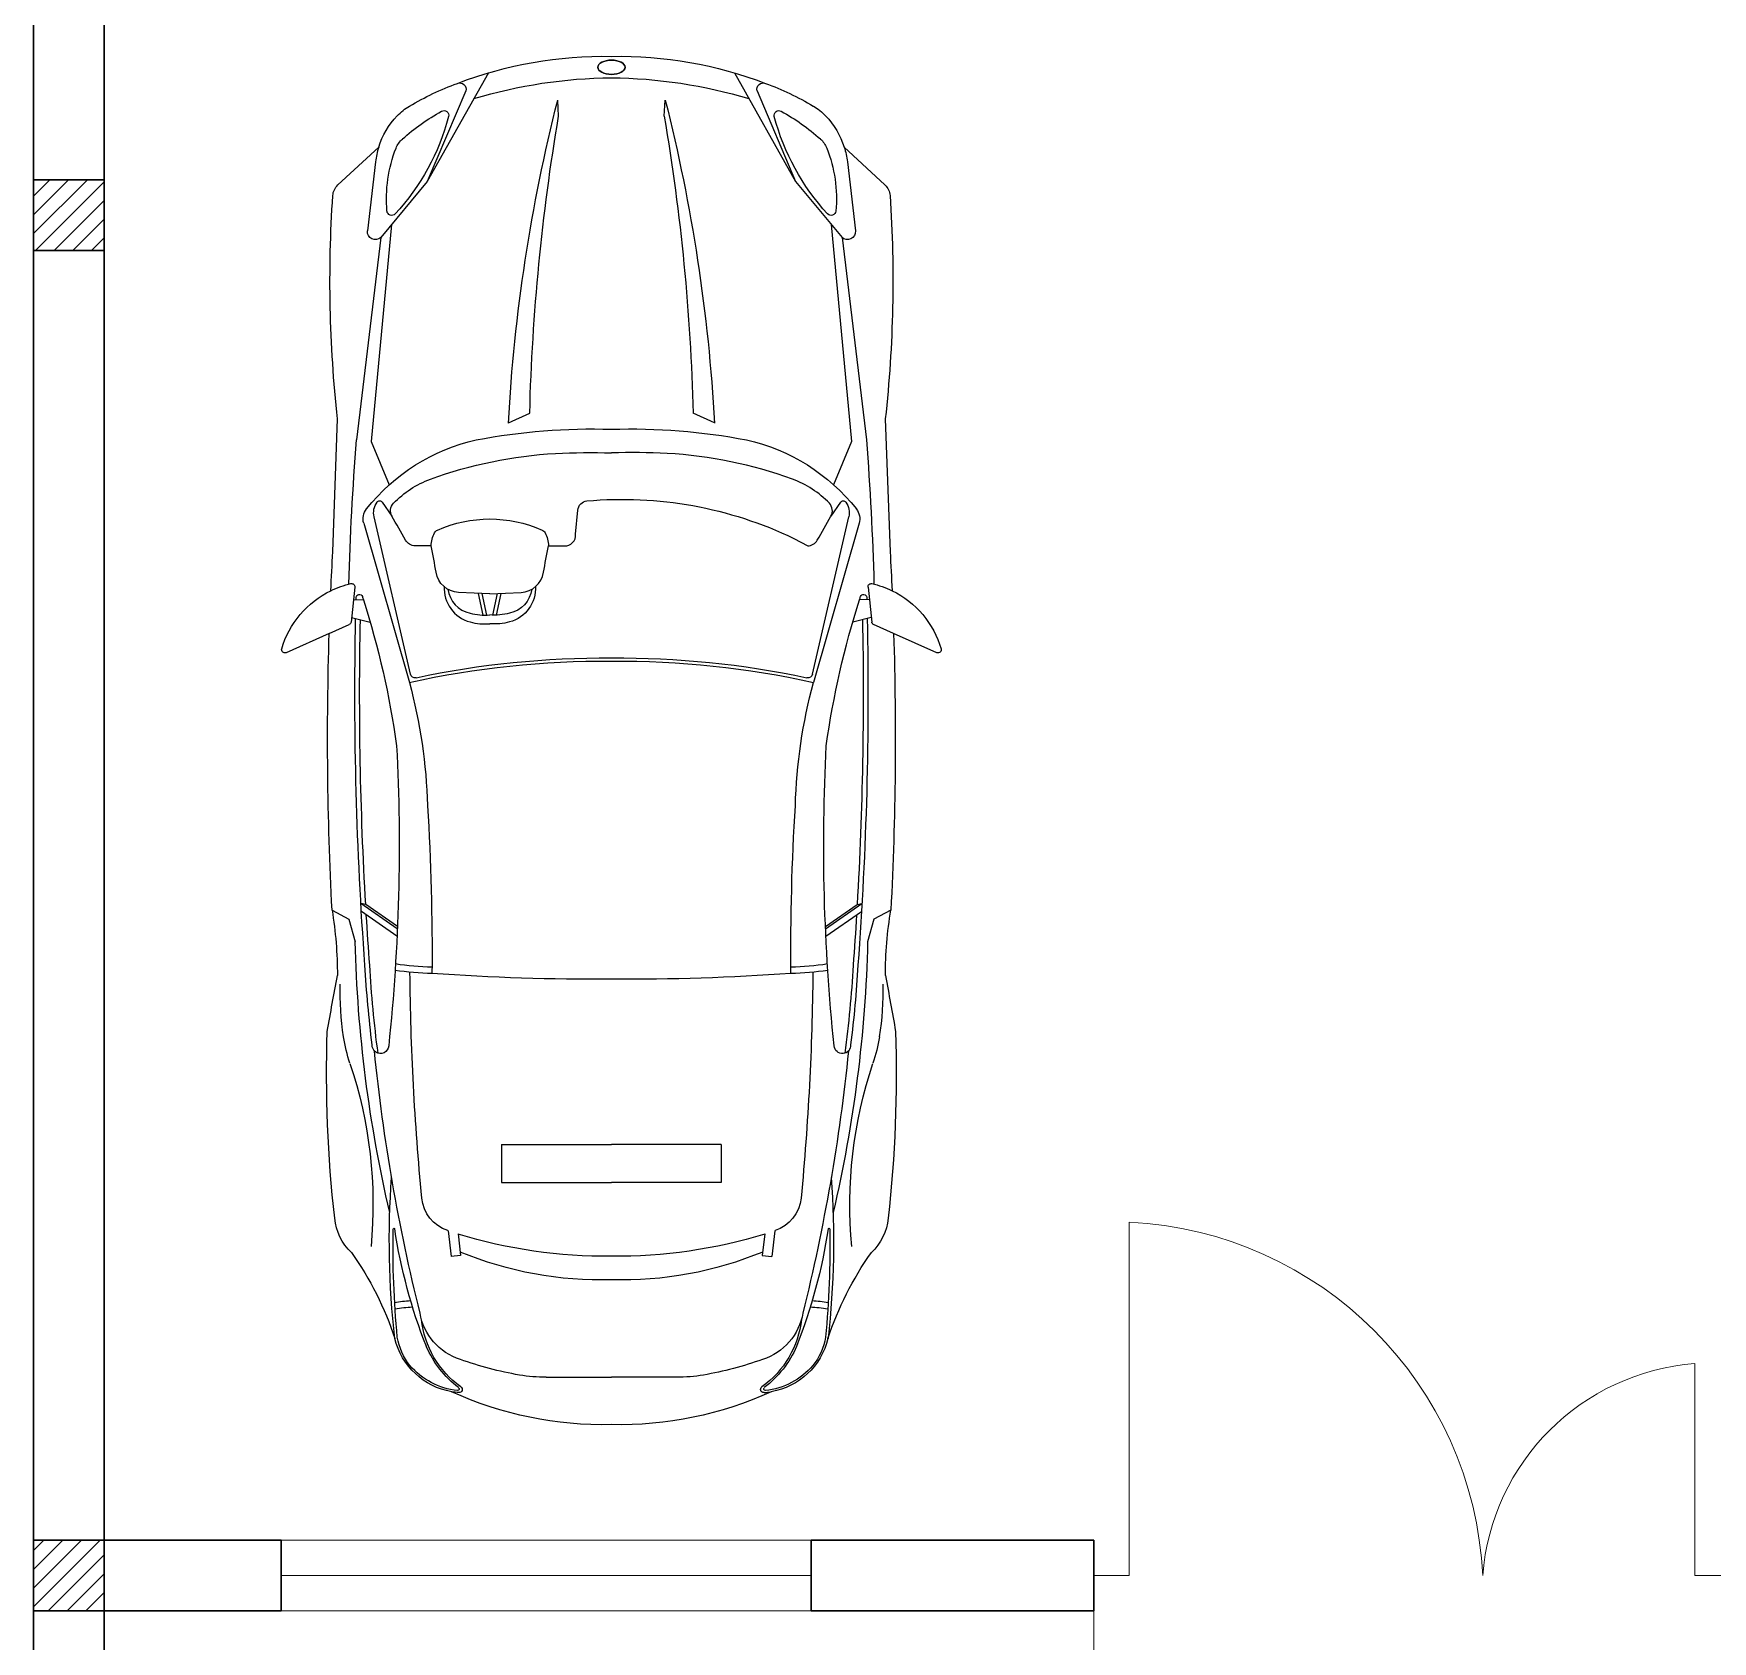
# Model space of a CAD drawing. Header units: inches. Extents: x 20.1 to 40.1, y 20 to 50.
# Drawn here: x 20.107 to 24.857, y 31.942 to 36.492 of the extents above; entities that cross this region are included whole.
import ezdxf

# ---------------------------------------------------------------- set-up
doc = ezdxf.new("R2010")
doc.units = ezdxf.units.IN
doc.header["$LTSCALE"] = 0.85
doc.header["$MEASUREMENT"] = 0
doc.layers.add('ceco.net 217 Nissan Z350 - top', color=7, linetype='Continuous')

# ---------------------------------------------------------------- blocks, each defined once
blk = doc.blocks.new('Ali Bahari')
at = {"layer": 'ceco.net 217 Nissan Z350 - top'}
for p, q in [((-1878.1, 1024.4), (-1817.7, 888.6)), ((-1817.7, 888.6), (-1789.7, 825.5)), ((-1142, 862.4), (-1560.3, 877.3)), ((-1560.3, 877.3), (-1560.3, 877.3)), ((-286.1, 732.8), (-404.9, 861.3)), ((-1767.1, 818.1), (-1781.6, 759.7)), ((-1671.4, 807.9), (-1781.5, 819.6)), ((-1710.9, 812.1), (-1711.3, 781.1)), ((-570.3, 726), (-1207.9, 802.7)), ((-2771, 675.2), (-2693.4, 787.4)), ((-2747.3, 674.2), (-2668, 788.9)), ((-2740.6, 673.9), (-2671.6, 773.6)), ((-2671.6, 773.6), (-2668, 788.9)), ((-1470.4, 780), (-1972.4, 636.2)), ((-1945.6, 633), (-1450.3, 747.5)), ((-1212.7, 756.2), (-1349.2, 699.5)), ((-529.6, 692.3), (-1212.7, 756.2)), ((-332.2, 742.8), (-549.9, 768.2)), ((-1404.3, 721.6), (-1448, 691.2)), ((-393.8, 579.8), (-570.3, 726)), ((-108.5, 458.4), (-393.8, 579.8)), ((-51.9, 387), (-393.8, 579.8)), ((-3698.7, 514.4), (-3779.6, 504.8)), ((-3776.1, 474.9), (-3779.6, 504.8)), ((-3708.8, 482.9), (-3776.1, 474.9)), ((-3426.7, 345.9), (-3547, 345.9)), ((-3547, 345.9), (-3547, 0)), ((-3426.7, 345.9), (-3426.7, 0)), ((-1154.7, 324.3), (-1123.7, 257.2)), ((-4160.2, 205), (-4160.2, 0)), ((-188.8, 166.5), (-137.5, 169.2)), ((-4160.2, -205), (-4160.2, 0)), ((-3547, -345.9), (-3547, 0)), ((-3426.7, -345.9), (-3426.7, 0)), ((-188.8, -166.5), (-137.5, -169.2)), ((-1154.7, -324.3), (-1123.7, -257.2)), ((-3426.7, -345.9), (-3547, -345.9)), ((-1759.8, -362.3), (-1691.4, -347.1)), ((-1759.8, -373.7), (-1692, -358.6)), ((-1759.8, -392.2), (-1692, -407.2)), ((-1759.8, -403.6), (-1691.4, -418.8)), ((-51.9, -387), (-393.8, -579.8)), ((-3776.1, -474.9), (-3779.6, -504.8)), ((-3708.8, -482.9), (-3776.1, -474.9)), ((-108.5, -458.4), (-393.8, -579.8)), ((-3698.7, -514.4), (-3779.6, -504.8)), ((-393.8, -579.8), (-570.3, -726)), ((-1945.6, -633), (-1450.3, -747.5)), ((-2771, -675.2), (-2693.4, -787.4)), ((-2747.3, -674.2), (-2668, -788.9)), ((-2740.6, -673.9), (-2671.6, -773.6)), ((-1470.4, -780), (-1972.4, -636.2)), ((-1404.3, -721.6), (-1448, -691.2)), ((-1212.7, -756.2), (-1349.2, -699.5)), ((-529.6, -692.3), (-1212.7, -756.2)), ((-570.3, -726), (-1207.9, -802.7)), ((-404.9, -861.3), (-286.1, -732.8)), ((-2671.6, -773.6), (-2668, -788.9)), ((-1767.1, -818.1), (-1781.6, -759.7)), ((-1710.9, -812.1), (-1711.3, -781.1)), ((-332.2, -742.8), (-549.9, -768.2)), ((-1817.7, -888.6), (-1789.7, -825.5)), ((-1671.4, -807.9), (-1781.5, -819.6)), ((-1817.7, -888.6), (-1878.1, -1024.4)), ((-1560.3, -877.3), (-1142, -862.4)), ((-1560.3, -877.3), (-1560.3, -877.3))]:
    blk.add_line(p, q, dxfattribs=at)
for points in [[(-2688.8, 879.8), (-2716.9, 826.6), (-2788.3, 806.7)], [(-2688.8, -879.8), (-2716.9, -826.6), (-2788.3, -806.7)]]:
    blk.add_lwpolyline(points, dxfattribs=at)
for points in [[(-1518.2, 574.1), (-1541.5, 617.9, -0.270521), (-1523.8, 648.2, 0.000614), (-1448, 691.2, -0.331797), (-1407.5, 686.1, -0.11427), (-1331.7, 569.9, -0.074246), (-1250.7, 175.7, -0.021686), (-1248.8, 0)], [(-1541.5, -148, -0.460181), (-1504.9, -113), (-1429.5, -106.1, 0.361883), (-1400.3, -77, 0.136022), (-1518.2, 574.1, 0.015575)], [(-4208.5, 480.4, -0.025591), (-4205.7, 503.1, -0.019947)], [(-1693.2, -382.9), (-1688.2, -481.5, 0.352581), (-1625, -552.2, -0.008047), (-1541.5, -567.4), (-1541.5, -617.9, 0.270521), (-1523.8, -648.2, -0.000614), (-1448, -691.2, 0.331797), (-1407.5, -686.1, 0.11427), (-1331.7, -569.9, 0.074246), (-1250.7, -175.7, 0.021686), (-1248.8, 0, 0.021686)], [(-1693.2, -382.9), (-1688.2, -284.4, -0.352581), (-1625, -213.6, 0.008047), (-1541.5, -198.5), (-1541.5, -148)], [(-1668.1, -239.5, 0.358011), (-1781.3, -320.5, 0.087142), (-1786.8, -382.9)], [(-1678.4, -251, 0.316561), (-1753.7, -320.5, 0.087142), (-1759.2, -382.9)], [(-1668.1, -526.4, -0.358011), (-1781.3, -445.3, -0.087142), (-1786.8, -382.9)], [(-1678.4, -514.9, -0.316561), (-1753.7, -445.3, -0.087142), (-1759.2, -382.9)], [(-286.1, -732.8, -0.046528), (-332.2, -742.8)]]:
    blk.add_lwpolyline(points, format="xyb", dxfattribs=at)
for centre, radius, start, end in [((-1868.9, 1028.5), 10, 73.7888, 203.9719), ((-1948.6, 754.5), 295.4, 25.8883, 73.7888), ((-3642.9, 701.3), 170.9, 95.5045, 136.7034), ((-3204.1, -3185.1), 4081.9, 88.1276, 96.4023), ((-2941.8, -116.1), 970.6, 88.8247, 98.6342), ((-12002.3, -49050.6), 50737.6, 79.65951, 79.86115), ((-2892.8, 2109.4), 1246.5, 269.9006, 279.422), ((-2147, -9613.6), 10507.3, 88.20371, 92.95537), ((-1948.6, 754.5), 295.4, 12.8415, 25.8883), ((-2147, -9613.6), 10507.3, 86.79899, 87.46797), ((-706, -3113.9), 4000.1, 86.1631, 96.2571), ((-441.7, 827.2), 50.1, 42.7708, 86.1631), ((-4361.9, 1660.7), 1031, 288.2987, 305.2245), ((-3617.2, 2155.1), 1404.4, 264.6296, 288.507), ((-2684.5, -3411), 4219, 91.4105, 103.1096), ((-3012.2, 347.8), 501.4, 98.6342, 108.507), ((-2005.7, -10799.3), 11607.1, 88.83789, 94.23249), ((-1780.5, 829.6), 10, 203.9719, 263.9485), ((-2005.7, -10799.3), 11607.1, 88.51071, 88.54519), ((-1704.3, 793.8), 10, 287.8949, 88.5107), ((-1670.4, 817.9), 10, 263.9485, 12.8415), ((-1909.3, -8144.7), 8974.8, 85.51787, 88.42208), ((-2535.4, -5116.7), 5893.5, 95.81048, 103.96572), ((-3114.7, 727.3), 26, 85.7193, 265.7193), ((-2659.1, -2850.9), 3617.7, 93.22, 97.6307), ((-2659.1, -2835.9), 3617.7, 93.22, 97.2024), ((-2005.7, -10814.3), 11607.1, 93.45045, 94.23249), ((-2005.7, -10814.3), 11607.1, 88.85621, 93.289), ((-2556.2, 3432.3), 2782.6, 277.9568, 287.6779), ((-2556.2, 3432.3), 2782.6, 287.6779, 287.8949), ((-1456.6, 731.8), 50.1, 51.6567, 105.9899), ((-1437.6, 692.5), 56.4, 53.5714, 103.0159), ((-1806, 290.1), 613.4, 12.7542, 51.6567), ((-552.1, 743.2), 25.1, 84.9936, 223.3253), ((-362.6, 490.5), 254.1, 72.4749, 83.1305), ((-3728.5, -2050), 2749.4, 85.8733, 96.4677), ((-3745.2, -2435.1), 3122.8, 89.0473, 95.306), ((-3693.3, 684.8), 2.51, 278.6408, 89.0473), ((-2483.5, 6774.6), 6106.2, 264.04843, 272.93274), ((-1410, 729.8), 10, 304.8609, 53.5714), ((-486.1, 691.7), 15, 95.0491, 227.4693), ((-448.9, 270.6), 437.8, 68.5793, 95.0491), ((-362.6, 490.5), 254.1, 46.3458, 72.4749), ((-3985.5, 464.6), 223.5, 103.6248, 170.0959), ((-3999.3, 477.9), 199.5, 100.0266, 128.3775), ((-3435.5, -1012), 1713.7, 98.6408, 111.4752), ((-4355.8, 605.5), 417.9, 2.8504, 10.4514), ((-4355.8, 605.5), 438, 3.4973, 10.1307), ((-2807.4, -7642.5), 8277.2, 90.53421, 95.46454), ((-2096.3, 555.7), 792.2, 170.8832, 179.3274), ((-2096.3, 555.7), 772.2, 170.7398, 179.3198), ((-2408.1, 2249.3), 1670.9, 271.6556, 285.116), ((-4738.3, 24), 2833.7, 359.514, 12.4808), ((-2.6, 1218.8), 730.3, 227.4693, 255.1476), ((-316.5, 608.1), 75.2, 41.6511, 68.5793), ((-773.9, 201.3), 687.4, 29.0182, 41.6511), ((-311.8, 543.8), 180.5, 30.6317, 46.3458), ((-934.9, 174.7), 904.7, 20.0597, 30.6317), ((-3976, 461.4), 227, 130.4122, 174.0949), ((-3931.8, 281.3), 328.8, 113.492, 142.5447), ((-3945.4, 299), 300.9, 96.177, 144.4743), ((-3927.3, 420.1), 185.1, 99.4777, 162.5154), ((-3584.2, 477.3), 120.3, 95.4645, 161.5243), ((-1942.2, 618.3), 15, 103.0159, 192.0411), ((-4728.3, 24), 2833.7, 359.514, 12.0411), ((4162.7, 59.7), 7069.2, 175.90055, 180.4836), ((-2827.8, 8231.3), 7666.5, 269.54632, 273.49926), ((-185.9, 527.4), 15, 255.1476, 29.0182), ((-3156.9, 25.2), 1152.6, 155.5067, 181.2534), ((-4198.5, 479.7), 10, 175.9597, 324.4743), ((-4196.8, 484.3), 5.01, 174.0949, 322.5447), ((-2697.4, 34.3), 1156.1, 157.5288, 181.6981), ((-2218.7, 21.1), 1560.1, 162.7789, 180.7732), ((-2218.7, 21.1), 1560.1, 161.5243, 161.5635), ((-103.8, 477.9), 20.1, 256.4917, 21.0086), ((-1283.3, 24.9), 1283.6, 358.8887, 21.0086), ((-3079.9, 105.5), 1088.8, 160.124, 170.2501), ((-3165, 57.1), 1991.6, 358.358, 10.66), ((-1631.2, -15.5), 1563.9, 0.568, 16.6553), ((-1442.9, -4981.1), 5313.2, 75.7776, 86.8914), ((-3658.8, 205), 501.4, 170.2501, 180), ((-1295.2, -6369.4), 6628.8, 80.3926, 88.51793), ((-3156.9, -25.2), 1152.6, 178.7466, 204.4933), ((-2697.4, -34.3), 1156.1, 178.3019, 202.4712), ((-2218.7, -21.1), 1560.1, 179.2268, 197.2211), ((-4738.3, -24), 2833.7, 347.5192, 0.486), ((-4728.3, -24), 2833.7, 347.9589, 0.486), ((-3165, -57.1), 1991.6, 349.34, 1.642), ((-1631.2, 15.5), 1563.9, 343.3447, 359.432), ((4162.7, -59.7), 7069.2, 179.5164, 184.09945), ((-1283.3, -24.9), 1283.6, 338.9914, 1.1113), ((-3658.8, -205), 501.4, 180, 189.7499), ((-1541.5, -284.2), 85.7, 61.4661, 90), ((-1510.1, -226.5), 20.1, 23.838, 61.4661), ((-1442.9, 4981.1), 5313.2, 273.1086, 284.2224), ((-1295.2, 6369.4), 6628.8, 271.48207, 279.6074), ((-1864.1, -382.9), 407.1, 336.162, 23.838), ((-3079.9, -105.5), 1088.8, 189.7499, 199.876), ((-4198.5, -479.7), 10, 35.5257, 184.0403), ((-3945.4, -299), 300.9, 215.5257, 263.823), ((-3927.3, -420.1), 185.1, 197.4846, 260.5223), ((-1806, -290.1), 613.4, 308.3433, 347.2458), ((-103.8, -477.9), 20.1, 338.9914, 103.5083), ((-3985.5, -464.6), 223.5, 184.0403, 189.9041), ((-3985.5, -464.6), 223.5, 189.9041, 256.3752), ((-4196.8, -484.3), 5.01, 37.4553, 185.9051), ((-3976, -461.4), 227, 185.9051, 229.5878), ((-3931.8, -281.3), 328.8, 217.4553, 246.508), ((-2218.7, -21.1), 1560.1, 198.4365, 198.4757), ((-3584.2, -477.3), 120.3, 198.4757, 264.5355), ((-2.6, -1218.8), 730.3, 104.8524, 132.5307), ((-185.9, -527.4), 15, 330.9818, 104.8524), ((-934.9, -174.7), 904.7, 329.3683, 339.9403), ((-2827.8, -8231.3), 7666.5, 86.50074, 90.45368), ((-2096.3, -555.7), 792.2, 180.6726, 189.1168), ((-2096.3, -555.7), 772.2, 180.6802, 189.2602), ((-2408.1, -2249.3), 1670.9, 74.884, 88.3444), ((-1541.5, -481.6), 85.7, 270, 298.5339), ((-1510.1, -539.3), 20.1, 298.5339, 336.162), ((-773.9, -201.3), 687.4, 318.3489, 330.9818), ((-3999.3, -477.9), 199.5, 231.6225, 259.9734), ((-3435.5, 1012), 1713.7, 248.5248, 261.3592), ((-2535.4, 5116.7), 5893.5, 256.03428, 264.18952), ((-4355.8, -605.5), 417.9, 349.5486, 357.1496), ((-4355.8, -605.5), 438, 349.8693, 356.5027), ((-2807.4, 7642.5), 8277.2, 264.53546, 269.46579), ((-1942.2, -618.3), 15, 167.9589, 256.9841), ((-3728.5, 2050), 2749.4, 263.5323, 274.1267), ((-4361.9, -1660.7), 1031, 54.7755, 71.7013), ((-3745.2, 2435.1), 3122.8, 264.694, 270.9527), ((-3693.3, -684.8), 2.51, 270.9527, 81.3592), ((-2483.5, -6774.6), 6106.2, 87.06726, 95.95157), ((-2556.2, -3432.3), 2782.6, 72.3221, 82.0432), ((-486.1, -691.7), 15, 132.5307, 264.9509), ((-448.9, -270.6), 437.8, 264.9509, 291.4207), ((-316.5, -608.1), 75.2, 291.4207, 318.3489), ((-362.6, -490.5), 254.1, 287.5251, 313.6542), ((-311.8, -543.8), 180.5, 313.6542, 329.3683), ((-2684.5, 3411), 4219, 256.8904, 268.5895), ((-3114.7, -727.3), 26, 94.2807, 274.2807), ((-2659.1, 2850.9), 3617.7, 262.3693, 266.78), ((-1437.6, -692.5), 56.4, 256.9841, 306.4286), ((-1410, -729.8), 10, 306.4286, 55.1391), ((-552.1, -743.2), 25.1, 136.6747, 275.0064), ((-3617.2, -2155.1), 1404.4, 71.493, 95.3704), ((-2659.1, 2835.9), 3617.7, 262.7976, 266.78), ((-2005.7, 10814.3), 11607.1, 265.76751, 266.54955), ((-2005.7, 10799.3), 11607.1, 265.76751, 271.16211), ((-2005.7, 10814.3), 11607.1, 266.711, 271.14379), ((-2556.2, -3432.3), 2782.6, 72.1051, 72.3221), ((-1704.3, -793.8), 10, 271.4893, 72.1051), ((-1456.6, -731.8), 50.1, 254.0101, 308.3433), ((-3642.9, -701.3), 170.9, 223.2966, 264.4955), ((-3012.2, -347.8), 501.4, 251.493, 261.3658), ((-2941.8, 116.1), 970.6, 261.3658, 271.1753), ((-1780.5, -829.6), 10, 96.0515, 156.0281), ((-2005.7, 10799.3), 11607.1, 271.45481, 271.48929), ((-1948.6, -754.5), 295.4, 334.1117, 347.1585), ((-1670.4, -817.9), 10, 347.1585, 96.0515), ((-1909.3, 8144.7), 8974.8, 271.57792, 274.48213), ((-3204.1, 3185.1), 4081.9, 263.5977, 271.8724), ((-11999.4, 49034.6), 50721.4, 280.13882, 280.34053), ((-2892.8, -2109.4), 1246.5, 80.578, 90.0994), ((-2147, 9613.6), 10507.3, 267.04463, 271.79629), ((-1948.6, -754.5), 295.4, 286.2112, 334.1117), ((-2147, 9613.6), 10507.3, 272.53203, 273.20101), ((-706, 3113.9), 4000.1, 263.7429, 273.8369), ((-441.7, -827.2), 50.1, 273.8369, 317.2292), ((-1868.9, -1028.5), 10, 156.0281, 286.2112)]:
    blk.add_arc(centre, radius, start, end, dxfattribs=at)
at = {"layer": 'ceco.net 217 Nissan Z350 - top', "extrusion": (0, 0, -1)}
blk.add_ellipse((-34.3, 0), major_axis=(0, -42.9), ratio=0.521468, dxfattribs=at)
at = {"layer": 'ceco.net 217 Nissan Z350 - top'}
blk.add_ellipse((-34.3, 0), major_axis=(0, 42.9), ratio=0.521468, dxfattribs=at)

msp = doc.modelspace()

# ---------------------------------------------------------------- hatches: boundary and pattern name
at = {"lineweight": 30}
h = msp.add_hatch(dxfattribs=at)
h.set_pattern_fill('ANSI31', color=256, scale=0.3)
h.set_pattern_definition([(45, (-5, 0), (-0.026516504, 0.026516504), [])])
h.paths.add_polyline_path([(20.3074, 36.0783), (20.1074, 36.0783), (20.1074, 35.8783), (20.3074, 35.8783)])
h = msp.add_hatch(dxfattribs=at)
h.set_pattern_fill('ANSI31', color=256, scale=0.3)
h.paths.add_polyline_path([(20.3074, 32.2283), (20.1074, 32.2283), (20.1074, 32.0283), (20.3074, 32.0283)])

# ---------------------------------------------------------------- linework, layer by layer
for p, q in [((20.3074, 36.0783), (20.1074, 36.0783)), ((20.1074, 35.8783), (20.3074, 35.8783)), ((20.3074, 32.2283), (20.1074, 32.2283)), ((20.3074, 32.2283), (20.3074, 32.0283)), ((20.4574, 32.2283), (20.8074, 32.2283)), ((20.8074, 32.0283), (20.8074, 32.2283)), ((22.3074, 32.2283), (22.3074, 32.0283)), ((22.3074, 32.2283), (22.9074, 32.2283)), ((22.9074, 32.2283), (23.0074, 32.2283)), ((23.0074, 32.2283), (23.1074, 32.2283)), ((23.1074, 32.0283), (23.1074, 32.2283)), ((20.1074, 32.0283), (20.4574, 32.0283)), ((20.1074, 32.0283), (20.1074, 20.0283)), ((20.3074, 32.0283), (20.3074, 20.2283)), ((20.8074, 32.0283), (20.4574, 32.0283)), ((23.1074, 32.0283), (22.3074, 32.0283))]:
    msp.add_line(p, q, dxfattribs=at)
at = {"lineweight": 9}
for p, q in [((23.2074, 32.1283), (23.2074, 33.1283)), ((24.8074, 32.1283), (24.8074, 32.7283)), ((20.8074, 32.2283), (22.3074, 32.2283)), ((22.3074, 32.1283), (20.8074, 32.1283)), ((23.1074, 32.1283), (23.2074, 32.1283)), ((24.2074, 32.1283), (24.2074, 32.1283)), ((24.9074, 32.1283), (24.8074, 32.1283)), ((22.3074, 32.0283), (20.8074, 32.0283)), ((23.1074, 28.3283), (23.1074, 32.0283))]:
    msp.add_line(p, q, dxfattribs=at)
at = {"lineweight": 30}
for points in [[(20.4574, 32.0283), (20.1074, 32.0283), (20.1074, 50.0283), (20.9074, 50.0283)], [(20.4574, 32.2283), (20.3074, 32.2283), (20.3074, 36.9283)]]:
    msp.add_lwpolyline(points, dxfattribs=at)
at = {"lineweight": 9}
for centre, radius, start, end in [((23.1573, 32.0783), 1.0512, 2.7261, 87.2728), ((24.8574, 32.0783), 0.6519, 94.4001, 175.6014)]:
    msp.add_arc(centre, radius, start, end, dxfattribs=at)

# ---------------------------------------------------------------- block references
at = {"lineweight": 30, "xscale": -0.0008985914666588166, "yscale": 0.0008985914666588166, "zscale": 0.0008985914666588166, "rotation": 270}
msp.add_blockref('Ali Bahari', (21.7423, 36.4278), dxfattribs=at)

doc.saveas('drawing.dxf')
